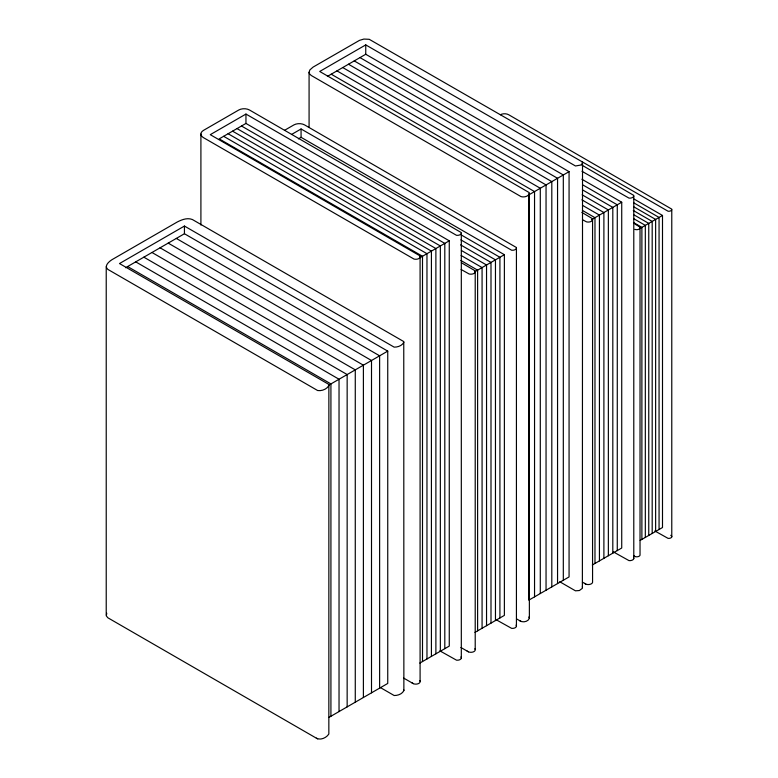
<?xml version="1.0" encoding="UTF-8"?>
<svg xmlns="http://www.w3.org/2000/svg" width="778" height="778" viewBox="0 0 778 778"><rect width="100%" height="100%" fill="white"/><g stroke="black" fill="none" stroke-linecap="round" stroke-linejoin="round"><path stroke-width="1.17" d="M403.87 342.203C402.236 345.695 397.791 347.221 394.145 347.134L184.435 226.058L119.491 263.548L328.549 384.244L328.841 385.625C326.711 389.301 321.771 391.169 317.657 390.537L107.85 269.402C103.377 265.862 109.844 260.756 113.063 259.055L177.17 222.051C181.682 219.697 187.313 217.49 192.331 219.503L403.763 341.571L403.87 690.582C402.236 694.073 397.791 695.6 394.145 695.513L380.481 687.626M328.87 384.682L328.841 734.004C326.536 737.807 320.419 740.588 316.374 738.166M309.08 126.911L309.08 72.286L309.848 69.952L313.096 67.093L359.485 40.368L363.871 39.065L369.219 39.299L668.088 211.237A3.112 1.799 0 0 0 671.745 209.126L508.686 114.745A5.854 3.384 0 0 0 500.41 114.745M582.284 162.038L582.382 163.438L580.738 165.072L575.467 165.977L365.748 44.9L319.719 71.469L529.166 192.565L529.38 618.228C528.223 621.817 522.651 622.867 519.772 620.737M582.528 162.583L582.382 588.294L579.396 590.531L575.467 590.823L559.693 581.72M317.657 738.915L107.85 617.781L106.304 615.875L106.751 613.239M529.38 193.372C528.427 196.62 523.964 197.476 521.065 196.63L311.258 75.495L309.45 73.735L309.08 72.286M245.955 114.065L210.274 134.662L419.75 255.738A4.357 2.509 0 0 1 418.846 258.539A4.357 2.509 0 0 1 413.993 259.055L203.535 137.687A8.986 5.183 0 0 1 203.535 130.354L238.758 110.009A7.605 4.386 0 0 1 249.514 110.009L461.276 232.583A4.046 2.334 0 0 1 456.53 235.326L245.955 114.065L245.955 123.43L449.266 240.81L449.266 646.09L419.828 663.089M245.955 123.43L219.192 138.883L422.503 256.263L422.503 661.543M327.392 76.409L365.748 54.265L569.068 171.646L569.068 576.926L528.787 600.178L528.787 194.899L569.068 171.646M284.554 130.315L293.88 124.927A7.605 4.386 0 0 1 304.626 124.927L516.388 247.501A4.046 2.334 0 0 1 511.642 250.234L301.067 128.973L291.624 134.429M298.392 138.863L301.067 137.317L504.377 254.698L504.377 615.388L474.94 632.388M125.579 267.72L184.435 233.74L387.745 351.121L387.745 683.444L328.89 717.423M419.828 257.81L449.266 240.81M474.94 271.687L504.377 254.698M591.406 219.746L621.729 202.231L621.729 548.013L592.291 565.013M328.89 385.1L387.745 351.121M640.168 228.353L662.496 215.457L662.496 527.523L640.168 540.409M634.838 229.325L635.344 229.51A3.355 1.935 0 0 0 639.078 229.111A3.355 1.935 0 0 0 639.769 226.952L635.023 224.113M581.876 165.121L633.739 195.375A4.046 2.334 0 0 1 628.994 198.118L581.993 171.296M634.128 199.08L662.496 215.457M633.846 202.883L659.063 217.441L659.063 529.507M633.564 206.685L655.63 219.425L655.63 531.491M581.905 179.241L621.729 202.231M633.282 210.488L652.188 221.409L652.188 533.475M582.693 184.843L617.275 204.809L617.275 550.591M634.051 214.903L648.755 223.393L648.755 535.459M360 57.591L563.311 174.972L563.311 580.242M633.769 218.706L645.322 225.377L645.322 537.442M582.421 189.832L612.811 207.386L612.811 553.168M354.243 60.908L557.554 178.288L557.554 583.568M633.486 222.508L641.889 227.361L641.889 539.417M582.148 194.831L608.357 209.953L608.357 555.735M348.495 64.234L551.806 181.614L551.806 586.894M581.886 199.829L603.893 212.53L603.893 558.312M582.664 205.431L599.43 215.107L599.43 560.889M342.738 67.55L546.049 184.931L546.049 590.21M582.401 210.42L594.976 217.684L594.976 563.466M336.981 70.876L540.292 188.257L540.292 593.536M581.856 212.413L592.214 218.53A4.357 2.509 0 0 1 591.319 221.331A4.357 2.509 0 0 1 586.466 221.847L582.664 219.795M331.234 74.202L534.544 191.583L534.544 596.852M461.14 234.888L499.914 257.275L499.914 617.965M460.877 239.877L495.46 259.842L495.46 620.543M460.605 244.876L490.996 262.419L490.996 623.12M461.383 250.477L486.542 264.997L486.542 625.697M241.491 126.007L444.802 243.388L444.802 648.667M461.121 255.466L482.078 267.574L482.078 628.264M237.027 128.584L440.348 245.965L440.348 651.244M460.848 260.465L477.614 270.151L477.614 630.841M461.364 262.721L474.862 270.647A4.357 2.509 0 0 1 473.967 273.457A4.357 2.509 0 0 1 469.115 273.973L461.121 269.489M232.573 131.161L435.884 248.542L435.884 653.812M228.11 133.728L431.42 251.109L431.42 656.389M223.646 136.306L426.966 253.686L426.966 658.966M176.314 238.428L379.625 355.809L379.625 688.131M168.194 243.115L371.505 360.496L371.505 692.819M654.823 530.956L668.088 538.376A3.112 1.799 0 0 0 671.745 536.266L670.743 535.264M160.073 247.803L363.394 365.183L363.394 697.506M151.963 252.48L355.274 369.861L355.274 702.194M143.842 257.168L347.153 374.549L347.153 706.881M135.722 261.855L339.033 379.236L339.033 711.569M634.838 556.465L633.846 555.891L635.344 556.649A3.355 1.935 0 0 0 638.689 556.435A3.355 1.935 0 0 0 640.031 554.646L640.031 227.516M127.611 266.543L330.922 383.924L330.922 716.256M613.414 551.923L628.994 560.607A4.046 2.334 0 0 0 633.739 557.865M582.43 582.139L585.815 584.093M516.631 618.918L521.065 621.476M496.063 619.677L511.642 628.361A4.046 2.334 0 0 0 516.388 625.619L516.067 625.123M460.887 647.481L468.463 651.847M439.901 650.885L456.53 660.182A4.046 2.334 0 0 0 461.276 657.439L460.955 656.943M403.675 678.085L413.342 683.668M584.531 583.354L586.466 584.336A4.357 2.509 0 0 0 590.823 584.064A4.357 2.509 0 0 0 592.564 581.75L592.564 219.26M467.17 651.108L469.115 652.09A4.357 2.509 0 0 0 473.967 651.575A4.357 2.509 0 0 0 474.862 648.774M412.058 682.928L413.993 683.911A4.357 2.509 0 0 0 418.846 683.395A4.357 2.509 0 0 0 419.75 680.594M528.777 617.022L529.38 618.228M582.284 586.884L582.528 587.429M403.724 689.687L403.87 690.582M671.774 209.71L671.774 536.849M633.788 196.134L633.788 558.623M516.427 248.26L516.427 626.378M475.212 271.376L475.212 649.504M461.315 233.342L461.315 658.198M420.091 256.468L420.091 681.324M365.748 44.9L365.748 54.265M301.067 128.973L301.067 137.317M200.909 134.02L200.909 225.056M184.435 226.058L184.435 233.74M106.226 266.669L106.226 615.058"/></g></svg>
